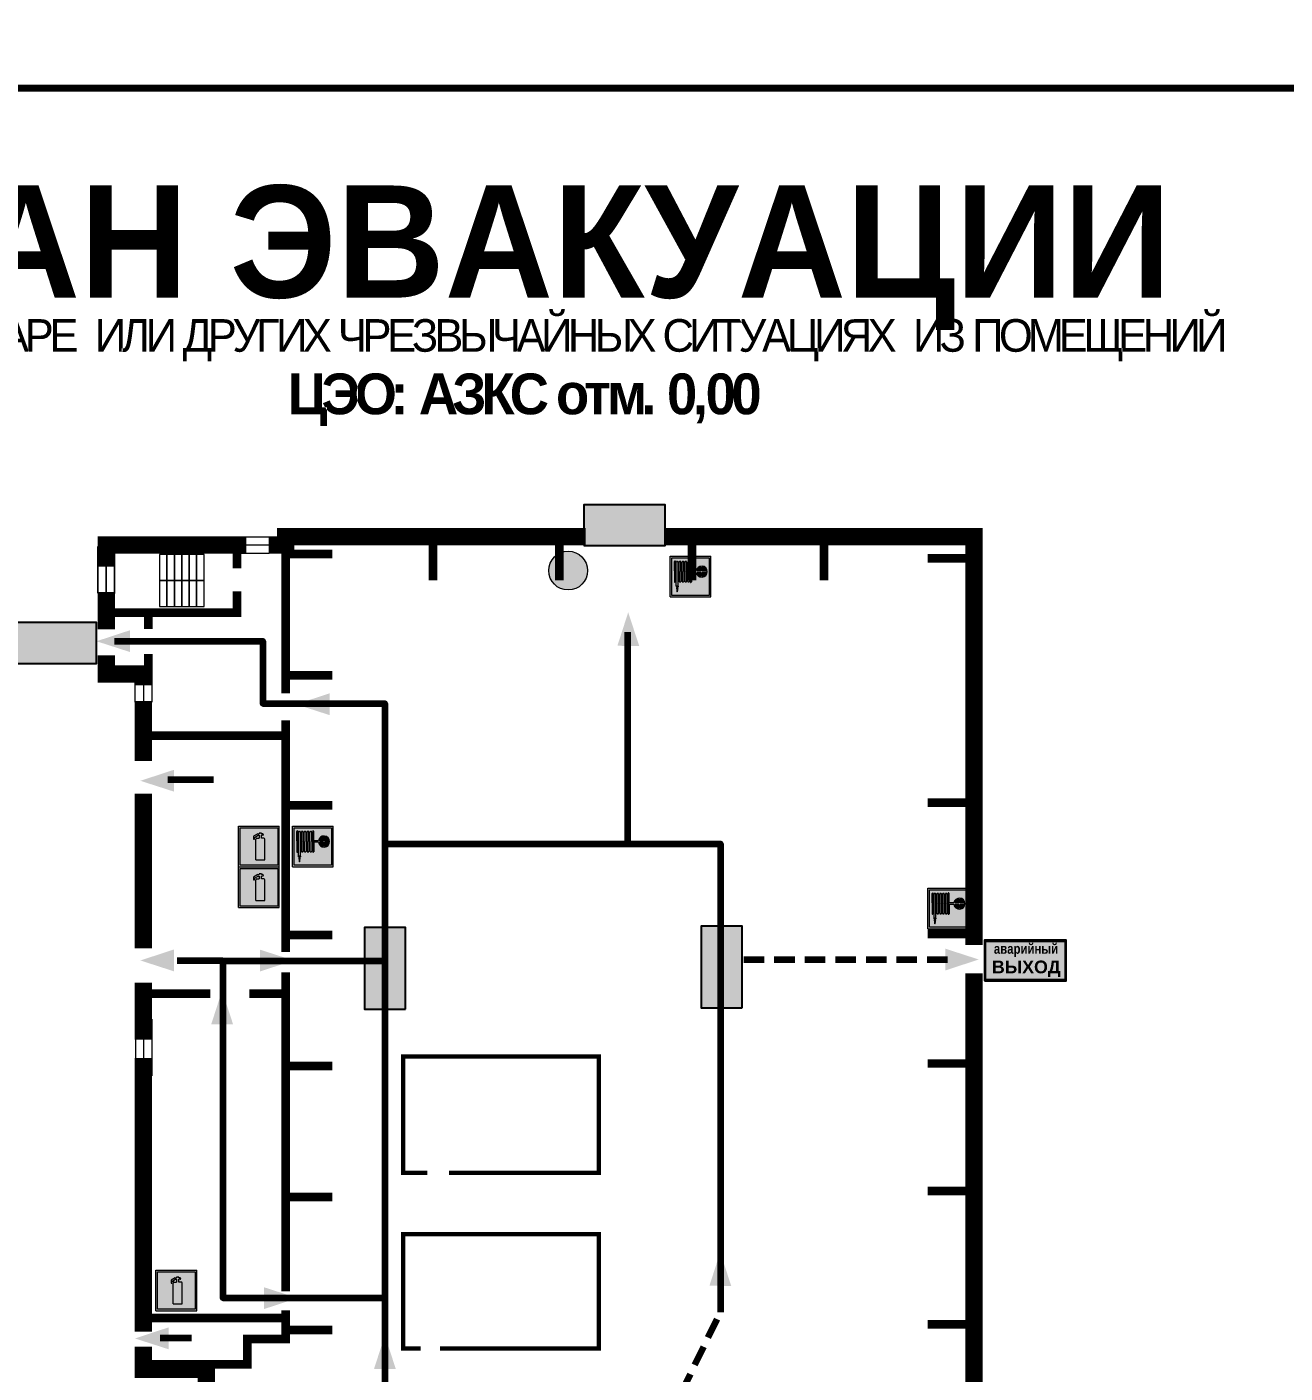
# Model space of a CAD drawing. Header units: millimetres. Extents: x 13114 to 67229, y 22859 to 38520.
# Drawn here: x 28373.4 to 28620.3, y 24813.9 to 25078.1 of the extents above; entities that cross this region are included whole.
import ezdxf

# ---------------------------------------------------------------- set-up
doc = ezdxf.new("R2010")
doc.units = ezdxf.units.MM
doc.linetypes.add('{ Wide Dash }', pattern=[12, 4, -2, 4, -2])
doc.layers.add('План_Штампы', color=7, linetype='Continuous')
doc.styles.add('обычный', font='arial.ttf')

# ---------------------------------------------------------------- blocks, each defined once
blk = doc.blocks.new('A$C32E8229D')
at = {"true_color": 0xffffff}
blk.add_hatch(color=7, dxfattribs=at).paths.add_polyline_path([(0, 0), (0, -8), (16, -8), (16, 0)])
h = blk.add_hatch(color=126)
h.paths.add_polyline_path([(0.2, -0.2), (15.8, -0.2), (15.8, -7.8), (0.2, -7.8)])
h.paths.add_polyline_path([(13.49, -2.05), (12.08, -2.05), (11.37, -2.63, 0.162397), (11.29, -2.84), (11.29, -3.63), (10.35, -3.63), (10.35, -4.05), (11.68, -4.05), (11.68, -3.48), (12.26, -4.28), (11.29, -5.1), (11.29, -6.78), (11.85, -6.78), (11.85, -5.44), (12.8, -4.64), (12.8, -5.94), (14.46, -5.94), (14.46, -5.39), (13.45, -5.39), (13.45, -3.97), (12.46, -2.59), (13.15, -2.59), (13.69, -3.34), (14.18, -3)], flags=16)
h.paths.add_polyline_path([(10.74, -1.82, 1), (11.8, -1.82, 1)], flags=16)
h.paths.add_polyline_path([(9.39, -3.59), (5.99, -3.59), (6.56, -3.03), (5.91, -3.03), (5.1, -3.83), (5.91, -4.64), (6.56, -4.64), (5.99, -4.09), (9.39, -4.09)], flags=16)
h.paths.add_polyline_path([(4.29, -1.08), (1.72, -1.08), (1.72, -6.6), (4.29, -6.6)], flags=16)
at = {"color": 126}
blk.add_lwpolyline([(16, -8), (0, -8), (0, 0), (16, 0)], close=True, dxfattribs=at)
blk = doc.blocks.new('A$C7B8C2D5B')
at = {"lineweight": 0}
h = blk.add_hatch(color=5, dxfattribs=at)
h.dxf.hatch_style = 1
h.paths.add_polyline_path([(1.4, -3.02, 1), (-2.11, -3.02, 1)])
at = {"color": 5, "lineweight": 0}
blk.add_circle((-0.36, -3.02), 1.75, dxfattribs=at)
blk = doc.blocks.new('A$C7B4425F7')
at = {"true_color": 0xffffff}
blk.add_hatch(color=7, dxfattribs=at).paths.add_polyline_path([(0, 0), (-16, 0), (-16, -8), (0, -8)])
h = blk.add_hatch(color=126)
h.paths.add_polyline_path([(-0.2, -0.2), (-15.8, -0.2), (-15.8, -7.8), (-0.2, -7.8)])
h.paths.add_polyline_path([(-11.76, -2.03), (-11.76, -3.66), (-11.17, -3.66, -0.568275), (-11.17, -6.18), (-12.58, -6.18), (-12.58, -2.03)], flags=16)
h.paths.add_polyline_path([(-13.33, -4.12, -0.495768), (-13.59, -6.18), (-15.03, -6.18), (-15.03, -2.03), (-13.59, -2.03, -0.487973)], flags=16)
h.paths.add_polyline_path([(-10.25, -2.03), (-9.48, -2.03), (-9.48, -6.18), (-10.25, -6.18)], flags=16)
h.paths.add_polyline_path([(-13.84, -3.69), (-14.24, -3.69), (-14.24, -3.03), (-13.9, -3.03, -0.692621)], flags=0)
h.paths.add_polyline_path([(-9.15, -2.03), (-8.4, -2.03), (-8.04, -3.07), (-7.68, -2.03), (-6.93, -2.03), (-7.64, -4.1), (-6.93, -6.18), (-7.68, -6.18), (-8.04, -5.14), (-8.4, -6.18), (-9.15, -6.18), (-8.44, -4.1)], flags=16)
h.paths.add_polyline_path([(-11.76, -4.46), (-11.42, -4.46, -0.692621), (-11.36, -5.12), (-11.76, -5.12)], flags=0)
h.paths.add_polyline_path([(-13.9, -5.2), (-14.24, -5.2), (-14.24, -4.55), (-13.84, -4.55, -0.708038)], flags=0)
edge = h.paths.add_edge_path(flags=16)
edge.add_ellipse((-5.51, -4.08), major_axis=(0, 2.05), ratio=0.586184, start_angle=0, end_angle=360)
edge = h.paths.add_edge_path(flags=0)
edge.add_ellipse((-5.51, -4.08), major_axis=(0, 1.14), ratio=0.454828, start_angle=0, end_angle=360)
h.paths.add_polyline_path([(-4.13, -4.96, 0.377264), (-3.48, -4.52, 0.0555), (-3.16, -2.03), (-1.66, -2.03), (-1.66, -4.96), (-0.96, -4.96), (-0.96, -7.01), (-1.75, -7.01), (-1.75, -6.18), (-3.3, -6.18), (-3.3, -7.02), (-4.13, -7.02)], flags=16)
h.paths.add_polyline_path([(-2.73, -2.91), (-2.28, -2.91), (-2.28, -4.96), (-3.05, -4.96, 0.079136)], flags=0)
at = {"color": 126}
blk.add_lwpolyline([(-16, -8), (0, -8), (0, 0), (-16, 0)], close=True, dxfattribs=at)
blk = doc.blocks.new('A$C3AD82952')
at = {"true_color": 0xf5f5ff}
h = blk.add_hatch(color=7, dxfattribs=at)
h.dxf.hatch_style = 1
h.paths.add_polyline_path([(8.21, 8.73, 0.414214), (7.89, 9.05), (7.22, 9.05), (7.22, 9.92), (7.59, 9.92, 1), (7.57, 10.36), (7.22, 10.36), (7.22, 10.6), (6.43, 10.6), (6.43, 10.36), (6.01, 10.36), (4.74, 9.59), (4.74, 8.69), (4.98, 8.73), (4.98, 9.26), (6.12, 9.91), (6.43, 9.91), (6.43, 9.05), (5.76, 9.05, 0.414214), (5.44, 8.73), (5.44, 2.2), (8.21, 2.2)], flags=0)
h.paths.add_polyline_path([(12.8, 12.8), (0, 12.8), (0, 0), (12.8, 0)])
h.paths.add_polyline_path([(0.51, 12.29), (12.29, 12.29), (12.29, 0.51), (0.51, 0.51)], flags=16)
h.paths.add_polyline_path([(4.74, 9.59), (6.01, 10.36), (6.43, 10.36), (6.43, 10.6), (7.22, 10.6), (7.22, 10.36), (7.59, 10.36, -0.94586), (7.59, 9.92), (7.22, 9.92), (7.22, 9.05), (7.89, 9.05, -0.414214), (8.21, 8.73), (8.21, 2.2), (5.44, 2.2), (5.44, 8.73, -0.414214), (5.76, 9.05), (6.43, 9.05), (6.43, 9.91), (6.12, 9.91), (4.98, 9.26), (4.98, 8.73), (4.74, 8.69)], flags=0)
h = blk.add_hatch(color=242)
h.dxf.hatch_style = 1
h.paths.add_polyline_path([(12.29, 12.29), (0.51, 12.29), (0.51, 0.51), (12.29, 0.51)])
h.paths.add_polyline_path([(4.74, 8.69), (4.74, 9.59), (6.01, 10.36), (6.43, 10.36), (6.43, 10.6), (7.22, 10.6), (7.22, 10.36), (7.59, 10.36, -0.94586), (7.59, 9.92), (7.22, 9.92), (7.22, 9.05), (7.89, 9.05, -0.414214), (8.21, 8.73), (8.21, 2.2), (5.44, 2.2), (5.44, 8.73, -0.414214), (5.76, 9.05), (6.43, 9.05), (6.43, 9.91), (6.12, 9.91), (4.98, 9.26), (4.98, 8.73)], flags=16)
h = blk.add_hatch(color=7, dxfattribs=at)
h.dxf.hatch_style = 1
h.paths.add_polyline_path([(8.21, 8.73, 0.414214), (7.89, 9.05), (7.22, 9.05), (7.22, 9.92), (7.59, 9.92, 1), (7.57, 10.36), (7.22, 10.36), (7.22, 10.6), (6.43, 10.6), (6.43, 10.36), (6.01, 10.36), (4.74, 9.59), (4.74, 8.69), (4.98, 8.73), (4.98, 9.26), (6.12, 9.91), (6.43, 9.91), (6.43, 9.05), (5.76, 9.05, 0.414214), (5.44, 8.73), (5.44, 2.2), (8.21, 2.2)])
at = {"color": 242, "lineweight": 5}
for p, q in [((0, 0), (0, 12.8)), ((0, 12.8), (12.8, 12.8)), ((12.8, 0), (12.8, 12.8)), ((6.01, 10.36), (4.74, 9.59)), ((4.74, 9.59), (4.74, 8.69)), ((4.74, 8.69), (4.98, 8.73)), ((4.98, 9.26), (6.12, 9.91)), ((4.98, 8.73), (4.98, 9.26)), ((5.44, 2.2), (5.44, 8.73)), ((5.76, 9.05), (6.43, 9.05)), ((6.01, 10.36), (6.43, 10.36)), ((6.12, 9.91), (6.43, 9.91)), ((7.22, 10.6), (6.43, 10.6)), ((6.43, 10.6), (6.43, 10.36)), ((6.43, 9.91), (6.43, 9.05)), ((7.22, 10.36), (7.22, 10.6)), ((7.59, 10.36), (7.22, 10.36)), ((7.22, 9.05), (7.22, 9.92)), ((7.59, 9.92), (7.22, 9.92)), ((7.89, 9.05), (7.22, 9.05)), ((8.21, 2.2), (8.21, 8.73)), ((0, 0), (12.8, 0)), ((5.44, 2.2), (8.21, 2.2))]:
    blk.add_line(p, q, dxfattribs=at)
blk.add_lwpolyline([(0.51, 12.29), (12.29, 12.29), (12.29, 0.51), (0.51, 0.51)], close=True, dxfattribs=at)
for centre, radius, start, end in [((5.76, 8.73), 0.32, 90, 180), ((7.58, 10.14), 0.223, 273.1875, 86.8125), ((7.89, 8.73), 0.32, 0, 90)]:
    blk.add_arc(centre, radius, start, end, dxfattribs=at)
blk = doc.blocks.new('A$C37112FD5')
at = {"true_color": 0xf5f5ff}
h = blk.add_hatch(color=7, dxfattribs=at)
h.dxf.hatch_style = 1
h.paths.add_polyline_path([(12.8, -7.4), (0, -7.4), (0, -20.2), (12.8, -20.2)])
h.paths.add_polyline_path([(12.29, -7.91), (12.29, -19.69), (0.51, -19.69), (0.51, -7.91)], flags=16)
h.paths.add_polyline_path([(4.98, -9.04, -0.42597), (5.17, -9.22), (5.17, -12.25), (5.17, -15.29, -0.432244), (4.98, -15.47), (4.83, -15.47, -0.42597), (4.64, -15.29), (4.64, -12.25), (4.64, -9.22, -0.432244), (4.83, -9.04)], flags=0)
h.paths.add_polyline_path([(4.28, -9.22), (4.28, -12.25), (4.28, -15.29, -0.432244), (4.09, -15.47), (3.94, -15.47, -0.42597), (3.75, -15.29), (3.75, -12.25), (3.75, -9.22, -0.432244), (3.94, -9.04), (4.09, -9.04, -0.42597)], flags=0)
h.paths.add_polyline_path([(5.72, -9.04), (5.87, -9.04, -0.42597), (6.06, -9.22), (6.06, -12.25), (6.06, -15.29, -0.432244), (5.87, -15.47), (5.72, -15.47, -0.42597), (5.53, -15.29), (5.53, -12.25), (5.53, -9.22, -0.432244)], flags=0)
h.paths.add_polyline_path([(6.42, -8.9), (6.5, -8.9, -0.42597), (6.69, -9.08), (6.69, -12.03), (8.21, -12.03, -15.824349), (8.21, -12.47), (6.69, -12.47), (6.69, -15.42, -0.432244), (6.5, -15.6), (6.42, -15.6)], flags=0)
h.paths.add_polyline_path([(3.39, -9.22), (3.39, -12.25), (3.39, -15.29, -0.432244), (3.2, -15.47), (3.05, -15.47, -0.42597), (2.85, -15.29), (2.85, -12.25), (2.85, -9.22, -0.432244), (3.05, -9.04), (3.2, -9.04, -0.42597)], flags=0)
h.paths.add_polyline_path([(2.5, -9.22), (2.5, -16.71), (1.96, -16.71), (1.96, -9.22, -0.432244), (2.15, -9.04), (2.31, -9.04, -0.42597)], flags=0)
h.paths.add_polyline_path([(1.61, -8.9), (1.61, -15.6), (1.57, -15.6, -0.42597), (1.37, -15.42), (1.37, -12.03), (1.37, -9.09, -0.432244), (1.57, -8.9)], flags=0)
h.paths.add_polyline_path([(9.76, -10.81), (9.76, -12.03), (8.49, -12.03, -0.336371)], flags=0)
h.paths.add_polyline_path([(8.49, -12.47), (9.76, -12.47), (9.76, -13.7, -0.336371)], flags=0)
h.paths.add_polyline_path([(10.11, -10.81, -0.336371), (11.38, -12.03), (10.11, -12.03)], flags=0)
h.paths.add_polyline_path([(10.11, -12.47), (11.38, -12.47, -0.336371), (10.11, -13.7)], flags=0)
h.paths.add_polyline_path([(2.5, -16.84), (2.5, -17.05), (1.97, -17.05), (1.97, -16.84)], flags=0)
h.paths.add_polyline_path([(2.5, -17.24, -0.033778), (2.24, -18.6, -0.033778), (1.97, -17.24)], flags=0)
h = blk.add_hatch(color=242)
h.dxf.hatch_style = 1
h.paths.add_polyline_path([(12.29, -7.91), (0.51, -7.91), (0.51, -19.69), (12.29, -19.69)])
h.paths.add_polyline_path([(6.42, -15.6), (6.42, -8.9), (6.5, -8.9, -0.42597), (6.69, -9.08), (6.69, -12.03), (8.21, -12.03, -15.824349), (8.21, -12.47), (6.69, -12.47), (6.69, -15.42, -0.432244), (6.5, -15.6)], flags=16)
h.paths.add_polyline_path([(5.87, -15.47), (5.72, -15.47, -0.42597), (5.53, -15.29), (5.53, -12.25), (5.53, -9.22, -0.432244), (5.72, -9.04), (5.87, -9.04, -0.42597), (6.06, -9.22), (6.06, -12.25), (6.06, -15.29, -0.432244)], flags=16)
h.paths.add_polyline_path([(4.98, -15.47), (4.83, -15.47, -0.42597), (4.64, -15.29), (4.64, -12.25), (4.64, -9.22, -0.432244), (4.83, -9.04), (4.98, -9.04, -0.42597), (5.17, -9.22), (5.17, -12.25), (5.17, -15.29, -0.432244)], flags=16)
h.paths.add_polyline_path([(4.09, -15.47), (3.94, -15.47, -0.42597), (3.75, -15.29), (3.75, -12.25), (3.75, -9.22, -0.432244), (3.94, -9.04), (4.09, -9.04, -0.42597), (4.28, -9.22), (4.28, -12.25), (4.28, -15.29, -0.432244)], flags=16)
h.paths.add_polyline_path([(3.2, -15.47), (3.05, -15.47, -0.42597), (2.85, -15.29), (2.85, -12.25), (2.85, -9.22, -0.432244), (3.05, -9.04), (3.2, -9.04, -0.42597), (3.39, -9.22), (3.39, -12.25), (3.39, -15.29, -0.432244)], flags=16)
h.paths.add_polyline_path([(2.5, -17.05), (1.97, -17.05), (1.97, -16.84), (2.5, -16.84)], flags=16)
h.paths.add_polyline_path([(2.5, -17.24, -0.033778), (2.24, -18.6, -0.033778), (1.97, -17.24)], flags=16)
h.paths.add_polyline_path([(2.5, -16.71), (1.96, -16.71), (1.96, -9.22, -0.432244), (2.15, -9.04), (2.31, -9.04, -0.42597), (2.5, -9.22)], flags=16)
h.paths.add_polyline_path([(1.61, -15.6), (1.57, -15.6, -0.42597), (1.37, -15.42), (1.37, -12.03), (1.37, -9.09, -0.432244), (1.57, -8.9), (1.61, -8.9)], flags=16)
h.paths.add_polyline_path([(8.49, -12.47), (9.76, -12.47), (9.76, -13.7, -0.336371)], flags=0)
h.paths.add_polyline_path([(10.11, -13.7), (10.11, -12.47), (11.38, -12.47, -0.336371)], flags=0)
h.paths.add_polyline_path([(8.49, -12.03, -0.336371), (9.76, -10.81), (9.76, -12.03)], flags=0)
h.paths.add_polyline_path([(10.11, -12.03), (10.11, -10.81, -0.336371), (11.38, -12.03)], flags=0)
h = blk.add_hatch(color=7, dxfattribs=at)
h.dxf.hatch_style = 1
h.paths.add_polyline_path([(1.61, -8.9), (1.57, -8.9, 0.432244), (1.37, -9.09), (1.37, -12.03), (1.37, -15.42, 0.42597), (1.57, -15.6), (1.61, -15.6)])
h.paths.add_polyline_path([(2.5, -9.22, 0.42597), (2.31, -9.04), (2.15, -9.04, 0.432244), (1.96, -9.22), (1.96, -16.71), (2.5, -16.71)])
h.paths.add_polyline_path([(2.5, -16.84), (1.97, -16.84), (1.97, -17.05), (2.5, -17.05)])
h.paths.add_polyline_path([(2.5, -17.24), (1.97, -17.24, 0.033778), (2.24, -18.6, 0.033778)])
h.paths.add_polyline_path([(3.39, -12.25), (3.39, -9.22, 0.42597), (3.2, -9.04), (3.05, -9.04, 0.432244), (2.85, -9.22), (2.85, -12.25), (2.85, -15.29, 0.42597), (3.05, -15.47), (3.2, -15.47, 0.432244), (3.39, -15.29)])
h.paths.add_polyline_path([(4.28, -12.25), (4.28, -9.22, 0.42597), (4.09, -9.04), (3.94, -9.04, 0.432244), (3.75, -9.22), (3.75, -12.25), (3.75, -15.29, 0.42597), (3.94, -15.47), (4.09, -15.47, 0.432244), (4.28, -15.29)])
h.paths.add_polyline_path([(5.17, -12.25), (5.17, -9.22, 0.42597), (4.98, -9.04), (4.83, -9.04, 0.432244), (4.64, -9.22), (4.64, -12.25), (4.64, -15.29, 0.42597), (4.83, -15.47), (4.98, -15.47, 0.432244), (5.17, -15.29)])
h.paths.add_polyline_path([(6.06, -12.25), (6.06, -9.22, 0.42597), (5.87, -9.04), (5.72, -9.04, 0.432244), (5.53, -9.22), (5.53, -12.25), (5.53, -15.29, 0.42597), (5.72, -15.47), (5.87, -15.47, 0.432244), (6.06, -15.29)])
h.paths.add_polyline_path([(6.69, -12.47), (8.21, -12.47, 15.824349), (8.21, -12.03), (6.69, -12.03), (6.69, -9.08, 0.42597), (6.5, -8.9), (6.42, -8.9), (6.42, -15.6), (6.5, -15.6, 0.432244), (6.69, -15.42)])
h.paths.add_polyline_path([(8.49, -12.47), (9.76, -12.47), (9.76, -13.7, -0.336371)], flags=16)
h.paths.add_polyline_path([(8.49, -12.03, -0.336371), (9.76, -10.81), (9.76, -12.03)], flags=16)
h.paths.add_polyline_path([(10.11, -12.47), (11.38, -12.47, -0.336371), (10.11, -13.7)], flags=16)
h.paths.add_polyline_path([(10.11, -12.03), (10.11, -10.81, -0.336371), (11.38, -12.03)], flags=16)
h = blk.add_hatch(color=242)
h.dxf.hatch_style = 1
h.paths.add_polyline_path([(9.76, -10.81, 0.336371), (8.49, -12.03), (9.76, -12.03)])
h.paths.add_polyline_path([(10.11, -10.81), (10.11, -12.03), (11.38, -12.03, 0.336371)])
h.paths.add_polyline_path([(11.38, -12.47), (10.11, -12.47), (10.11, -13.7, 0.336371)])
h.paths.add_polyline_path([(9.76, -12.47), (8.49, -12.47, 0.336371), (9.76, -13.7)])
at = {"color": 242, "lineweight": 5}
for p, q in [((0, -20.2), (0, -7.4)), ((0, -7.4), (12.8, -7.4)), ((12.8, -20.2), (12.8, -7.4)), ((1.37, -12.03), (1.37, -9.08)), ((1.37, -12.03), (1.37, -15.42)), ((1.57, -8.9), (1.61, -8.9)), ((1.61, -8.9), (1.61, -15.6)), ((1.96, -16.71), (1.96, -9.22)), ((2.15, -9.04), (2.31, -9.04)), ((2.5, -16.71), (2.5, -9.22)), ((2.85, -12.25), (2.85, -9.22)), ((2.85, -12.25), (2.85, -15.29)), ((3.05, -9.04), (3.2, -9.04)), ((3.39, -12.25), (3.39, -9.22)), ((3.39, -12.25), (3.39, -15.29)), ((3.75, -12.25), (3.75, -9.22)), ((3.75, -12.25), (3.75, -15.29)), ((3.94, -9.04), (4.09, -9.04)), ((4.28, -12.25), (4.28, -9.22)), ((4.28, -12.25), (4.28, -15.29)), ((4.64, -12.25), (4.64, -9.22)), ((4.64, -12.25), (4.64, -15.29)), ((4.83, -9.04), (4.98, -9.04)), ((5.17, -12.25), (5.17, -9.22)), ((5.17, -12.25), (5.17, -15.29)), ((5.53, -12.25), (5.53, -9.22)), ((5.53, -12.25), (5.53, -15.29)), ((5.72, -9.04), (5.87, -9.04)), ((6.06, -12.25), (6.06, -9.22)), ((6.06, -12.25), (6.06, -15.29)), ((6.42, -8.9), (6.42, -15.6)), ((6.5, -8.9), (6.42, -8.9)), ((6.69, -12.03), (6.69, -9.08)), ((8.21, -12.03), (6.69, -12.03)), ((8.21, -12.47), (6.69, -12.47)), ((6.69, -12.47), (6.69, -15.42)), ((9.76, -12.03), (8.49, -12.03)), ((9.76, -12.47), (8.49, -12.47)), ((9.76, -10.81), (9.76, -12.03)), ((9.76, -12.47), (9.76, -13.7)), ((10.11, -10.81), (10.11, -12.03)), ((11.38, -12.03), (10.11, -12.03)), ((11.38, -12.47), (10.11, -12.47)), ((10.11, -12.47), (10.11, -13.7)), ((1.57, -15.6), (1.61, -15.6)), ((1.96, -16.71), (2.5, -16.71)), ((1.97, -16.84), (2.5, -16.84)), ((1.97, -17.05), (1.97, -16.84)), ((2.5, -16.84), (2.5, -17.05)), ((3.05, -15.47), (3.2, -15.47)), ((3.94, -15.47), (4.09, -15.47)), ((4.83, -15.47), (4.98, -15.47)), ((5.72, -15.47), (5.87, -15.47)), ((6.42, -15.6), (6.5, -15.6)), ((0, -20.2), (12.8, -20.2)), ((2.5, -17.05), (1.97, -17.05)), ((1.97, -17.24), (2.5, -17.24))]:
    blk.add_line(p, q, dxfattribs=at)
blk.add_lwpolyline([(0.51, -7.91), (12.29, -7.91), (12.29, -19.69), (0.51, -19.69)], close=True, dxfattribs=at)
for centre, radius, start, end in [((1.56, -9.09), 0.182, 87.1027, 180.6071), ((2.15, -9.22), 0.182, 87.1027, 180.6071), ((2.32, -9.22), 0.182, 359.3929, 92.8973), ((3.04, -9.22), 0.182, 87.1027, 180.6071), ((3.21, -9.22), 0.182, 359.3929, 92.8973), ((3.93, -9.22), 0.182, 87.1027, 180.6071), ((4.1, -9.22), 0.182, 359.3929, 92.8973), ((4.82, -9.22), 0.182, 87.1027, 180.6071), ((4.99, -9.22), 0.182, 359.3929, 92.8973), ((5.71, -9.22), 0.182, 87.1027, 180.6071), ((5.88, -9.22), 0.182, 359.3929, 92.8973), ((6.51, -9.09), 0.182, 359.3929, 92.8973), ((9.93, -12.25), 1.74, 187.2319, 172.7681), ((9.93, -12.25), 1.46, 96.9927, 171.3585), ((9.93, -12.25), 1.46, 188.6415, 263.0073), ((9.93, -12.25), 1.46, 8.6415, 83.0073), ((9.93, -12.25), 1.46, 276.9927, 351.3585), ((1.56, -15.42), 0.182, 179.3929, 272.8973), ((3.04, -15.29), 0.182, 179.3929, 272.8973), ((3.21, -15.29), 0.182, 267.1027, 0.6071), ((3.93, -15.29), 0.182, 179.3929, 272.8973), ((4.1, -15.29), 0.182, 267.1027, 0.6071), ((4.82, -15.29), 0.182, 179.3929, 272.8973), ((4.99, -15.29), 0.182, 267.1027, 0.6071), ((5.71, -15.29), 0.182, 179.3929, 272.8973), ((5.88, -15.29), 0.182, 267.1027, 0.6071), ((6.51, -15.42), 0.182, 267.1027, 0.6071), ((12.17, -15.98), 10.27, 187.041, 194.7793), ((-7.7, -15.98), 10.27, 345.2207, 352.959)]:
    blk.add_arc(centre, radius, start, end, dxfattribs=at)
blk = doc.blocks.new('A$C41C009D9')
at = {"true_color": 0xffffff}
blk.add_hatch(color=7, dxfattribs=at).paths.add_polyline_path([(0, 8), (-16, 8), (-16, 0), (0, 0)])
h = blk.add_hatch(color=126)
h.dxf.hatch_style = 1
h.paths.add_polyline_path([(-15.8, 7.8), (-15.8, 0.2), (-0.2, 0.2), (-0.2, 7.8)])
at = {"color": 126}
for points in [[(-16, 0), (0, 0), (0, 8), (-16, 8)], [(-16, 0), (0, 0), (0, 8), (-16, 8)], [(-15.8, 7.8), (-0.2, 7.8), (-0.2, 0.2), (-15.8, 0.2)]]:
    blk.add_lwpolyline(points, close=True, dxfattribs=at)
at = {"color": 7, "true_color": 0xffffff, "insert": (-15.8, 7.3), "char_height": 2.5, "width": 15.5999, "attachment_point": 1, "style": 'обычный'}
blk.add_mtext('\\pi1.6133;{\\fArial|b1|i0|c204|p34;\\H0.8x;\\W0.8;аварийный\\H1.25x;\\W1;\\P\\pi1.2327;ВЫХОД}', dxfattribs=at)

msp = doc.modelspace()

# ---------------------------------------------------------------- linework, layer by layer
at = {"color": 6, "lineweight": 100}
for points in [[(28162.5, 25066.11), (28762.5, 25066.11), (28762.5, 25461.11), (28162.5, 25461.11)], [(28162.5, 24671.11), (28762.5, 24671.11), (28762.5, 25066.11), (28162.5, 25066.11)]]:
    msp.add_lwpolyline(points, close=True, dxfattribs=at)
at = {"lineweight": 0, "elevation": -0.7}
for points, const_width in [([(28420.83, 24976.43), (28424.22, 24976.43), (28424.22, 24978.09), (28483.06, 24978.09)], 3.4), ([(28424.22, 24947.37), (28424.22, 24978.58)], 1.7), ([(28453.13, 24969.55), (28453.13, 24978.09)], 1.7), ([(28477.92, 24969.55), (28477.92, 24978.09)], 1.7), ([(28498.65, 24978.09), (28559.27, 24978.09), (28559.27, 24897.98)], 3.4), ([(28503.91, 24969.55), (28503.91, 24978.09)], 1.7), ([(28529.85, 24969.55), (28529.85, 24978.09)], 1.7), ([(28388.97, 24972.2), (28388.97, 24976.43), (28416.47, 24976.43)], 3.4), ([(28414.66, 24971.9), (28414.66, 24976.4)], 1.7), ([(28424.39, 24974.7), (28433.36, 24974.7)], 1.7), ([(28559.06, 24973.85), (28550.22, 24973.85)], 1.7), ([(28388.97, 24959.93), (28388.97, 24967.25)], 3.4), ([(28389.17, 24963.2), (28414.66, 24963.2), (28414.66, 24967.39)], 1.7), ([(28397.25, 24959.98), (28397.25, 24963.2)], 1.7), ([(28396.29, 24948.93), (28396.29, 24951.15), (28388.97, 24951.15), (28388.97, 24954.79)], 3.4), ([(28397.25, 24948.93), (28397.25, 24955.09)], 1.7), ([(28424.39, 24950.87), (28433.36, 24950.87)], 1.7), ([(28396.29, 24934.04), (28396.29, 24945.85)], 3.4), ([(28424.22, 24896.61), (28424.22, 24942.06)], 1.7), ([(28424.22, 24939.07), (28396.69, 24939.07)], 1.7), ([(28396.29, 24897.32), (28396.29, 24927.65)], 3.4), ([(28424.39, 24925.35), (28433.36, 24925.35)], 1.7), ([(28559.06, 24925.87), (28550.22, 24925.87)], 1.7), ([(28424.39, 24899.94), (28433.36, 24899.94)], 1.7), ([(28559.06, 24900.14), (28550.22, 24900.14)], 1.7), ([(28396.29, 24879.4), (28396.29, 24890.58)], 3.4), ([(28424.22, 24829.96), (28424.22, 24892.62)], 1.7), ([(28559.27, 24892.41), (28559.27, 24780.56)], 3.4), ([(28409.44, 24888.38), (28396.71, 24888.38)], 1.7), ([(28424.22, 24888.38), (28417.04, 24888.38)], 1.7), ([(28396.29, 24822.1), (28396.29, 24875.79)], 3.4), ([(28452.01, 24853.23), (28447.26, 24853.23), (28447.26, 24876.06), (28485.67, 24876.06), (28485.67, 24853.23), (28456.28, 24853.23)], 0.85), ([(28424.39, 24874.21), (28433.36, 24874.21)], 1.7), ([(28559.06, 24874.7), (28550.22, 24874.7)], 1.7), ([(28559.06, 24849.69), (28550.22, 24849.69)], 1.7), ([(28424.39, 24848.5), (28433.36, 24848.5)], 1.7), ([(28450.66, 24818.77), (28447.26, 24818.77), (28447.26, 24841.22), (28485.67, 24841.22), (28485.67, 24818.77), (28454.47, 24818.77)], 0.85), ([(28397.59, 24815.67), (28416.66, 24815.67), (28416.66, 24820.61), (28424.22, 24820.61), (28424.22, 24826.24)], 1.7), ([(28424.22, 24824.74), (28396.96, 24824.74)], 1.7), ([(28424.39, 24822.42), (28433.36, 24822.42)], 1.7), ([(28559.06, 24823.54), (28550.22, 24823.54)], 1.7), ([(28396.29, 24780.7), (28396.29, 24799.9), (28408.63, 24799.9), (28408.63, 24814.66), (28396.29, 24814.66), (28396.29, 24819.1)], 3.4)]:
    msp.add_lwpolyline(points, dxfattribs=dict(at, const_width=const_width))
for points in [[(28388.97, 24967.25), (28388.97, 24976.43), (28388.97, 24976.43), (28388.97, 24967.25)], [(28387.34, 24967), (28387.34, 24976.18), (28387.34, 24976.18), (28387.34, 24967)], [(28390.61, 24966.97), (28390.61, 24976.15), (28390.61, 24976.15), (28390.61, 24966.97)], [(28400.89, 24969.47), (28400.89, 24974.57), (28399.43, 24974.57), (28399.43, 24969.47)], [(28402.35, 24969.47), (28402.35, 24974.57), (28400.89, 24974.57), (28400.89, 24969.47)], [(28403.8, 24969.47), (28403.8, 24974.57), (28402.35, 24974.57), (28402.35, 24969.47)], [(28405.26, 24969.47), (28405.26, 24974.57), (28403.8, 24974.57), (28403.8, 24969.47)], [(28406.72, 24969.47), (28406.72, 24974.57), (28405.26, 24974.57), (28405.26, 24969.47)], [(28408.18, 24969.47), (28408.18, 24974.57), (28406.72, 24974.57), (28406.72, 24969.47)], [(28400.89, 24964.36), (28400.89, 24969.47), (28399.43, 24969.47), (28399.43, 24964.36)], [(28402.35, 24964.36), (28402.35, 24969.47), (28400.89, 24969.47), (28400.89, 24964.36)], [(28403.8, 24964.36), (28403.8, 24969.47), (28402.35, 24969.47), (28402.35, 24964.36)], [(28405.26, 24964.36), (28405.26, 24969.47), (28403.8, 24969.47), (28403.8, 24964.36)], [(28406.72, 24964.36), (28406.72, 24969.47), (28405.26, 24969.47), (28405.26, 24964.36)], [(28408.18, 24964.36), (28408.18, 24969.47), (28406.72, 24969.47), (28406.72, 24964.36)]]:
    msp.add_lwpolyline(points, close=True, dxfattribs=at)
for points in [[(28420.83, 24976.43), (28414.7, 24976.43)], [(28420.95, 24977.99), (28414.83, 24977.99)], [(28420.98, 24974.8), (28414.86, 24974.8)], [(28394.65, 24945.61), (28394.65, 24950.19)], [(28396.33, 24945.76), (28396.33, 24950.34)], [(28397.96, 24945.64), (28397.96, 24950.21)], [(28394.7, 24884.12), (28394.7, 24872.95)], [(28396.29, 24882.13), (28396.29, 24870.96)], [(28397.93, 24883.43), (28397.93, 24872.26)]]:
    msp.add_lwpolyline(points, dxfattribs=at)
at = {"color": 126, "lineweight": 100, "true_color": 0x008754}
for points, elevation in [([(28491.38, 24917.78), (28491.38, 24959.36)], -0.7), ([(28390.59, 24957.58), (28419.7, 24957.58), (28419.7, 24945.32), (28443.66, 24945.32), (28443.66, 24811.59)], -0.7), ([(28410.06, 24930.39), (28401.08, 24930.39)], -0.7), ([(28443.66, 24917.78), (28509.56, 24917.78), (28509.56, 24825.88)], -0.7), ([(28411.86, 24894.86), (28402.88, 24894.86)], -1.4), ([(28411.86, 24894.86), (28443.66, 24894.86)], -0.7), ([(28411.86, 24894.86), (28411.86, 24828.69), (28416.11, 24828.69)], -0.7), ([(28416.11, 24828.69), (28443.66, 24828.69)], -0.7), ([(28405.69, 24820.77), (28399.54, 24820.77)], -0.7)]:
    msp.add_lwpolyline(points, dxfattribs=dict(at, elevation=elevation))
at = {"color": 126, "linetype": '{ Wide Dash }', "lineweight": 100, "true_color": 0x008754, "elevation": -0.7}
for points in [[(28554.1, 24895.07), (28513.66, 24895.07)], [(28443.66, 24810.14), (28501.87, 24810.14), (28509.56, 24825.88)]]:
    msp.add_lwpolyline(points, dxfattribs=at)
at = {"layer": 'План_Штампы', "color": 126, "true_color": 0x008754}
for points in [[(28493.58, 24956.66, -0.7), (28489.3, 24956.67, -0.7), (28491.42, 24963.24, -0.7)], [(28393.65, 24959.73, -0.7), (28393.64, 24955.45, -0.7), (28387.07, 24957.57, -0.7)], [(28432.83, 24947.35, -0.7), (28432.82, 24943.07, -0.7), (28426.24, 24945.19, -0.7)], [(28402.27, 24932.34, -0.7), (28402.26, 24928.06, -0.7), (28395.68, 24930.18, -0.7)], [(28402.27, 24897.08, -0.7), (28402.26, 24892.79, -0.7), (28395.68, 24894.92, -0.7)], [(28419.14, 24892.75, -0.7), (28419.15, 24897.04, -0.7), (28425.73, 24894.92, -0.7)], [(28553.63, 24892.95, -0.7), (28553.65, 24897.24, -0.7), (28560.22, 24895.11, -0.7)], [(28413.87, 24882.4, -0.7), (28409.59, 24882.41, -0.7), (28411.71, 24888.99, -0.7)], [(28511.64, 24831.06, -0.7), (28507.36, 24831.07, -0.7), (28509.48, 24837.65, -0.7)], [(28419.93, 24826.5, -0.7), (28419.94, 24830.79, -0.7), (28426.52, 24828.66, -0.7)], [(28401.21, 24822.91, -0.7), (28401.2, 24818.62, -0.7), (28394.62, 24820.74, -0.7)], [(28445.82, 24814.73, -0.7), (28441.53, 24814.74, -0.7), (28443.66, 24821.32, -0.7)]]:
    msp.add_solid(points, dxfattribs=at)

# ---------------------------------------------------------------- block references
at = {"xscale": 2.177419353276491, "yscale": 2.177419353276491, "zscale": 2.177419353276491, "rotation": 90}
msp.add_blockref('A$C7B8C2D5B', (28473.06, 24972.22), dxfattribs=at)
for name, p, xscale, yscale, zscale in [('A$C37112FD5', (28499.64, 24978.88), 0.6249984004534781, 0.6249984004534781, 0.6249984004534781), ('A$C3AD82952', (28414.95, 24913.29), 0.625, 0.625, 0.625), ('A$C37112FD5', (28425.51, 24925.91), 0.6249984004534781, 0.6249984004534781, 0.6249984004534781), ('A$C3AD82952', (28414.95, 24905.29), 0.625, 0.625, 0.625), ('A$C37112FD5', (28550.22, 24913.73, -0.7), 0.6249984004534781, 0.6249984004534781, 0.6249984004534781), ('A$C3AD82952', (28398.73, 24826.16), 0.625, 0.625, 0.625)]:
    msp.add_blockref(name, p, dxfattribs=dict(xscale=xscale, yscale=yscale, zscale=zscale))
msp.add_blockref('A$C41C009D9', (28577.37, 24890.93))
at = {"layer": 'План_Штампы'}
for p in [(28498.68, 24984.36), (28387.04, 24961.22)]:
    msp.add_blockref('A$C7B4425F7', p, dxfattribs=at)
at = {"layer": 'План_Штампы', "color": 126, "true_color": 0x008754, "xscale": -1, "rotation": 90}
for p in [(28439.69, 24901.38), (28505.77, 24901.65)]:
    msp.add_blockref('A$C32E8229D', p, dxfattribs=at)

# ---------------------------------------------------------------- texts
at = {"lineweight": 0, "insert": (28320.79, 25047.01), "char_height": 22, "width": 493.8901, "attachment_point": 1, "style": 'обычный'}
msp.add_mtext('{\\fProxima Nova Rg|b1|i0|c204|p2;ПЛАН ЭВАКУАЦИИ}', dxfattribs=at)
at = {"color": 0, "lineweight": 0, "insert": (28470.66, 25020.96), "char_height": 8, "width": 449.2158, "attachment_point": 5, "style": 'обычный'}
msp.add_mtext('{\\fArial Black|b1|i0|c204|p34;\\H2x;\\T0.85;  \\fArial Narrow|b0|i0|c204|p34;\\H0.8x;\\W0.9;\\P\\fProxima Nova Rg|b0|i0|c204|p2;\\H0.5x;\\W1;\\C256;ПРИ ПОЖАРЕ  ИЛИ ДРУГИХ ЧРЕЗВЫЧАЙНЫХ СИТУАЦИЯХ  ИЗ ПОМЕЩЕНИЙ \\fProxima Nova Rg|b1|i0|c204|p2;\\H1.25x;\\PЦЭО: АЗКС отм. 0,00}', dxfattribs=at)

doc.saveas('drawing.dxf')
